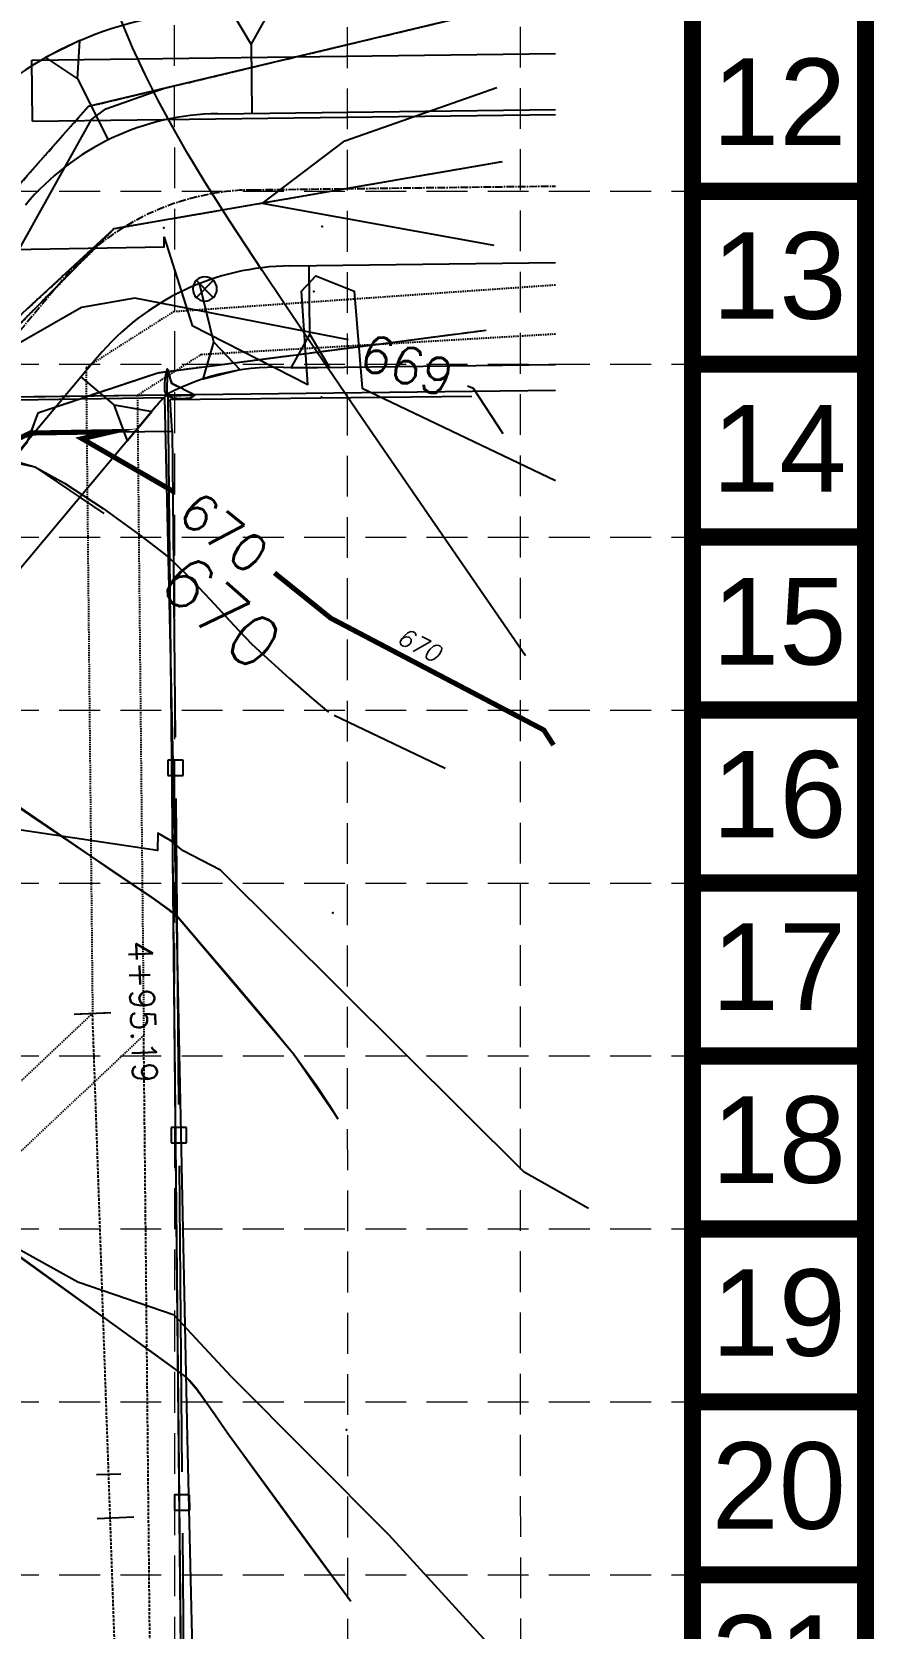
# Model space of a CAD drawing. Header units: inches. Extents: x 8056544 to 8057224, y 14638228 to 14639314.
# Drawn here: x 8057141 to 8057223.5, y 14638952.2 to 14639108.7 of the extents above; entities that cross this region are included whole.
import ezdxf
from ezdxf.enums import TextEntityAlignment as Align

# ---------------------------------------------------------------- set-up
doc = ezdxf.new("R2010")
doc.units = ezdxf.units.IN
doc.header["$MEASUREMENT"] = 0
for name, pattern in [('CENTER2', [1.125, 0.75, -0.125, 0.125, -0.125]), ('DASHED2', [0.375, 0.25, -0.125]), ('HIDDEN', [0.375, 0.25, -0.125]), ('HIDDEN2', [0.1875, 0.125, -0.0625]), ('PHANTOM2', [1.25, 0.625, -0.125, 0.125, -0.125, 0.125, -0.125])]:
    doc.linetypes.add(name, pattern=pattern)
for name, color, linetype in [('12INCH TANK DRAIN-TXT-DRAIN', 7, 'Continuous'), ('12INCH TANK DRAIN-TXT-DRAIN20', 7, 'Continuous'), ('BASE', 7, 'Continuous'), ('BOUNDARY', 4, 'PL2'), ('C-DRAIN_', 7, 'DASHED2'), ('EC', 35, 'Continuous'), ('EX-FENCE', 2, 'FENCELINE1'), ('EX-MISCTOPO', 2, 'Continuous'), ('EX-SLOPE-BTM-', 5, 'DASHED2'), ('EX-SLOPE-TOP-', 5, 'PHANTOM2'), ('EX-YARD-PIPE', 2, 'Continuous'), ('FN-NEW-FENCE', 7, 'FENCELINE1'), ('FN-TANK-DRAIN', 2, 'HIDDEN2'), ('GRID', 254, 'HIDDEN'), ('POINT', 7, 'Continuous'), ('SRF-FLT-', 5, 'Continuous'), ('WR-DRAIN-CHAN-CENTER', 2, 'CENTER2'), ('WR-DRAIN-CHANNEL', 7, 'Continuous')]:
    doc.layers.add(name, color=color, linetype=linetype)
doc.styles.add('20-120', font='ROMANS.shx', dxfattribs={"height": 2.4})
doc.styles.add('30-120', font='ROMANS.shx', dxfattribs={"height": 3.6})
doc.styles.add('A1FINE', font='simplex', dxfattribs={"oblique": 12})
doc.styles.add('ROMANF', font='ROMANF.SHX')
doc.styles.add('ROMANS', font='romans.shx', dxfattribs={"height": 3})
doc.styles.get("Standard").update_dxf_attribs({"font": 'ARIAL.TTF'})
doc.linetypes.add('BARBWIRE_1', pattern='A,1,-0.1,["X",Standard,S=0.075,R=0,X=-0.025,Y=-0.0375],-0.1', length=1.2)
doc.linetypes.add('FENCELINE1', pattern='A,0.25,-0.1,[133,ltypeshp.shx,S=0.1,R=0,X=-0.1,Y=0],-0.1,1', length=1.45)
doc.linetypes.add('PL2', pattern='A,0.625,-0.058095,["l",ROMANF,S=0.14,R=0,X=0,Y=-0.055],-0.161905,0.625,-0.125,0.125,-0.125,0.125,-0.125', length=2.095)

# ---------------------------------------------------------------- blocks, each defined once
blk = doc.blocks.new('EWV-36', base_point=(100, 100))
for p, q in [((35, 165), (165, 35)), ((165, 165), (35, 35))]:
    blk.add_line(p, q)
for start, end in [(0, 180), (180, 0)]:
    blk.add_arc((100, 100), 90, start, end)
blk = doc.blocks.new('sta_tic')
blk.add_line((0, -0.04165), (0, 0.04165))
blk = doc.blocks.new('lbl_tic')
blk.add_line((0, -0.04165), (0, 0.04165))

msp = doc.modelspace()

# ---------------------------------------------------------------- linework, layer by layer
for p, q in [((8057155.78, 14639037.28), (8057154.28, 14639037.27)), ((8057154.28, 14639037.27), (8057154.29, 14639035.77)), ((8057154.29, 14639035.77), (8057155.79, 14639035.78)), ((8057155.79, 14639035.78), (8057155.78, 14639037.28)), ((8057156.11, 14639001.29), (8057154.61, 14639001.27)), ((8057154.61, 14639001.27), (8057154.62, 14638999.77)), ((8057154.62, 14638999.77), (8057156.12, 14638999.79)), ((8057156.12, 14638999.79), (8057156.11, 14639001.29)), ((8057156.43, 14638965.29), (8057154.93, 14638965.27)), ((8057154.93, 14638965.27), (8057154.95, 14638963.77)), ((8057154.95, 14638963.77), (8057156.45, 14638963.79)), ((8057156.45, 14638963.79), (8057156.43, 14638965.29))]:
    msp.add_line(p, q)
at = {"layer": 'BASE', "const_width": 1.69}
for points in [[(8057222.67, 14638228.63), (8057222.67, 14639313.37), (8056544.7, 14639313.37), (8056544.7, 14638228.63)], [(8057205.72, 14638245.58), (8057205.72, 14639296.42), (8056561.65, 14639296.42), (8056561.65, 14638245.58)]]:
    msp.add_lwpolyline(points, close=True, dxfattribs=at)
for points in [[(8057222.67, 14639093.04), (8057205.72, 14639093.04)], [(8057222.67, 14639076.09), (8057205.72, 14639076.09)], [(8057222.67, 14639059.14), (8057205.72, 14639059.14)], [(8057222.67, 14639042.19), (8057205.72, 14639042.19)], [(8057222.67, 14639025.24), (8057205.72, 14639025.24)], [(8057222.67, 14639008.29), (8057205.72, 14639008.29)], [(8057222.67, 14638991.34), (8057205.72, 14638991.34)], [(8057222.67, 14638974.39), (8057205.72, 14638974.39)], [(8057222.67, 14638957.44), (8057205.72, 14638957.44)]]:
    msp.add_lwpolyline(points, dxfattribs=at)
at = {"layer": 'BOUNDARY', "color": 7, "linetype": 'Continuous'}
for p, q in [((8057154.3, 14639073.08), (8057192.28, 14639073.55)), ((8056626.99, 14639066.57), (8057154.3, 14639073.08)), ((8056626.99, 14639066.57), (8057154.3, 14639073.08)), ((8057154.3, 14639073.08), (8057159.29, 14638576.48)), ((8057154.3, 14639073.08), (8057159.29, 14638576.48))]:
    msp.add_line(p, q, dxfattribs=at)
at = {"layer": 'C-DRAIN_', "color": 5}
for points in [[(8056949.55, 14638766.24), (8057150.77, 14638827.72), (8057149.71, 14638932.63), (8057146.91, 14639012.46)], [(8056950.59, 14638761.33), (8057153.81, 14638823.42), (8057151.93, 14639010.32)]]:
    msp.add_lwpolyline(points, dxfattribs=at)
at = {"layer": 'EC', "ltscale": 50}
msp.add_lwpolyline([(8057189.36, 14639047.5), (8057180.46, 14639060.41), (8057173.35, 14639070.77), (8057167.79, 14639078.94), (8057163.53, 14639085.27), (8057160.34, 14639090.13), (8057157.96, 14639093.88), (8057156.15, 14639096.88), (8057154.67, 14639099.48), (8057153.32, 14639102), (8057152.04, 14639104.54), (8057150.83, 14639107.14), (8057149.68, 14639109.87)], dxfattribs=at)
at = {"layer": 'EC', "flags": 128}
for points, elevation in [([(8057172, 14639078.47), (8057151.07, 14639082.57), (8057145.82, 14639081.63), (8057132.17, 14639073.82), (8057146.8, 14639100.07), (8057148.2, 14639101.13), (8057153.86, 14639103.11)], 669), ([(8057186.28, 14639087.72), (8057163.53, 14639091.85), (8057171.63, 14639097.99), (8057186.55, 14639103.19)], 668), ([(8057187.15, 14639069.25), (8057184.26, 14639073.72), (8057183.67, 14639073.93)], 669), ([(8057195.52, 14638993.35), (8057189.22, 14638996.91), (8057159.44, 14639026.49), (8057155.8, 14639028.4), (8057154.56, 14639029.4), (8057153.3, 14639030.12), (8057153.27, 14639028.43), (8057135.26, 14639031.09)], 671), ([(8057197.98, 14638938.5), (8057195.58, 14638939.85), (8057176, 14638961.34), (8057160.5, 14638976.87), (8057154.91, 14638982.9), (8057145.47, 14638986.11), (8057105.92, 14639008.08), (8057099.26, 14638998.75), (8057094.35, 14638996.81)], 672)]:
    msp.add_lwpolyline(points, dxfattribs=dict(at, elevation=elevation))
at = {"layer": 'EC', "const_width": 0.5, "elevation": 670, "flags": 128}
for points in [[(8057154.86, 14639063.57), (8057154.71, 14639063.69), (8057145.88, 14639068.79), (8057148.84, 14639069.47), (8057140.82, 14639069.34), (8057139.22, 14639068.6), (8057138.85, 14639068.31), (8057138.5, 14639051.6), (8057120.74, 14639054.22), (8057111.76, 14639061.21), (8057121.09, 14639071.29), (8057121.02, 14639071.6), (8057122.51, 14639074.24), (8057117.64, 14639075.25), (8057107.66, 14639067.78), (8057101.48, 14639080), (8057093.19, 14639087.88), (8057083.26, 14639093.82)], [(8057192.09, 14639038.76), (8057191.15, 14639040.23), (8057170.27, 14639051.19), (8057164.75, 14639055.63)]]:
    msp.add_lwpolyline(points, dxfattribs=at)
at = {"layer": 'EC', "linetype": 'Continuous'}
for points in [[(8057069.87, 14639092.37), (8057059.91, 14639092.26), (8057067.25, 14639079.2), (8057067.71, 14639072.18), (8057079.43, 14639059.61), (8057081.48, 14639069.65), (8057095.29, 14639073.49), (8057097.46, 14639074.22), (8057098.04, 14639074.4), (8057099.78, 14639072.84), (8057101.22, 14639071.35), (8057103.32, 14639071.23), (8057109.4, 14639071.66), (8057122.07, 14639070.07), (8057141.24, 14639066.03), (8057148.03, 14639061.46)], [(8057104.75, 14639090.04), (8057082.2, 14639089.78), (8057085.85, 14639083.28), (8057091.66, 14639085.23), (8057099.77, 14639087.78), (8057105.18, 14639089.32), (8057108.95, 14639088.49), (8057139.02, 14639087.34), (8057153.92, 14639087.6), (8057153.93, 14639088.55), (8057156.67, 14639079.88), (8057168, 14639074.11), (8057167.38, 14639083.24), (8057168.81, 14639084.75), (8057172.57, 14639083.26), (8057173.33, 14639073.75), (8057192.28, 14639064.69)], [(8057112.66, 14639050.82), (8057152.69, 14639023.85), (8057154.41, 14639022.62), (8057154.69, 14639022.38), (8057155.13, 14639022.06), (8057166.63, 14639008.47), (8057171, 14639002.13)], [(8057170.6, 14639041.7), (8057181.49, 14639036.49)], [(8057172.24, 14638954.82), (8057160.29, 14638971.08), (8057157.41, 14638975.26), (8057156.07, 14638976.84), (8057124.35, 14638999.82)]]:
    msp.add_lwpolyline(points, dxfattribs=at)
msp.add_lwpolyline([(8057154.19, 14639073), (8057156.95, 14639073.04), (8057154.69, 14639074.2), (8057154.24, 14639075.62)], close=True, dxfattribs=at)
at = {"layer": 'EC'}
for points in [[(8057156.95, 14639073.04, 670), (8057156.49, 14639072.77, 670), (8057155.64, 14639072.69, 670), (8057154.76, 14639072.77, 670), (8057154.19, 14639073, 670), (8057154.19, 14639073, 670), (8057154.01, 14639073.49, 670), (8057154, 14639074.26, 670), (8057154.1, 14639075.05, 670), (8057154.24, 14639075.61, 670), (8057154.24, 14639075.61, 670), (8057154.33, 14639075.54, 670), (8057154.42, 14639075.08, 670), (8057154.54, 14639074.54, 670), (8057154.69, 14639074.19, 670), (8057154.69, 14639074.19, 670), (8057155.22, 14639073.93, 670), (8057155.43, 14639073.86, 670)], [(8057137.26, 14639067.18, 670), (8057141.24, 14639066.03, 670), (8057141.24, 14639066.03, 670), (8057144.17, 14639064.44, 670), (8057147.95, 14639061.94, 670), (8057151.65, 14639059.28, 670), (8057154.32, 14639057.22, 670), (8057154.32, 14639057.22, 670), (8057156.12, 14639055.49, 670), (8057158.45, 14639053.02, 670), (8057160.75, 14639050.51, 670), (8057162.49, 14639048.69, 670), (8057162.49, 14639048.69, 670), (8057164.06, 14639047.23, 670), (8057166.22, 14639045.28, 670), (8057168.4, 14639043.36, 670), (8057170.03, 14639041.97, 670)], [(8057171, 14639002.11, 671), (8057170.12, 14639003.49, 671), (8057168.88, 14639005.33, 671), (8057167.6, 14639007.14, 671), (8057166.62, 14639008.46, 671), (8057166.62, 14639008.46, 671), (8057164.22, 14639011.37, 671), (8057160.92, 14639015.28, 671), (8057157.59, 14639019.17, 671), (8057155.13, 14639022.04, 671), (8057155.13, 14639022.04, 671), (8057155.04, 14639022.12, 671), (8057154.91, 14639022.21, 671), (8057154.78, 14639022.3, 671), (8057154.68, 14639022.37, 671), (8057154.68, 14639022.37, 671), (8057154.62, 14639022.42, 671), (8057154.53, 14639022.49, 671), (8057154.45, 14639022.56, 671), (8057154.39, 14639022.62, 671), (8057154.39, 14639022.62, 671), (8057154.01, 14639022.89, 671), (8057153.51, 14639023.25, 671), (8057153, 14639023.62, 671), (8057152.62, 14639023.88, 671), (8057152.62, 14639023.88, 671), (8057148.94, 14639026.38, 671), (8057144.16, 14639029.67, 671), (8057138.63, 14639033.46, 671)], [(8057172.24, 14638954.81, 672), (8057169.69, 14638958.26, 672), (8057166.25, 14638962.94, 672), (8057162.82, 14638967.62, 672), (8057160.29, 14638971.08, 672), (8057160.29, 14638971.08, 672), (8057159.67, 14638971.96, 672), (8057158.85, 14638973.17, 672), (8057158.03, 14638974.37, 672), (8057157.41, 14638975.25, 672), (8057157.41, 14638975.25, 672), (8057157.15, 14638975.6, 672), (8057156.78, 14638976.07, 672), (8057156.39, 14638976.53, 672), (8057156.07, 14638976.83, 672), (8057156.07, 14638976.83, 672), (8057152.66, 14638979.33, 672), (8057148.12, 14638982.6, 672), (8057142.9, 14638986.34, 672), (8057137.47, 14638990.24, 672)]]:
    msp.add_polyline3d(points, dxfattribs=at)
at = {"layer": 'EX-FENCE', "color": 7, "linetype": 'BARBWIRE_1'}
for p, q in [((8057153.95, 14639072.8), (8057102.07, 14639071.93)), ((8057153.95, 14639072.8), (8057155.12, 14639022.69)), ((8057155.12, 14639022.69), (8057156.2, 14638970.87)), ((8057156.2, 14638970.87), (8057157.28, 14638923.61))]:
    msp.add_line(p, q, dxfattribs=at)
at = {"layer": 'EX-FENCE', "color": 7, "linetype": 'Continuous'}
for p, q in [((8057154.52, 14639072.62), (8057184.1, 14639072.96)), ((8057154.73, 14639069.53), (8057154.52, 14639072.62)), ((8057141.34, 14639069.37), (8057154.73, 14639069.53)), ((8057154.73, 14639069.53), (8057155.01, 14639039.53)), ((8057155.06, 14639033.53), (8057155.34, 14639003.53)), ((8057155.39, 14638997.53), (8057155.66, 14638967.53)), ((8057155.72, 14638961.53), (8057155.99, 14638931.53))]:
    msp.add_line(p, q, dxfattribs=at)
at = {"layer": 'EX-SLOPE-BTM-'}
for points in [[(8057187.05, 14639095.92), (8057149.01, 14639089.34), (8057127.98, 14639068.11)], [(8057149.01, 14639089.34), (8057128.88, 14639070.8), (8057108.64, 14639059.88)]]:
    msp.add_lwpolyline(points, dxfattribs=at)
at = {"layer": 'EX-SLOPE-TOP-'}
for points in [[(8057033.56, 14638986.66), (8057055.95, 14639031.6), (8057095.53, 14639053.21), (8057120.24, 14639071.68), (8057146.53, 14639101.36), (8057186.02, 14639110.77)], [(8057185.5, 14639079.4), (8057153.3, 14639075.22), (8057141.55, 14639071.29), (8057140.44, 14639068.34), (8057106.15, 14639026.24), (8057070.5, 14638971.73)]]:
    msp.add_lwpolyline(points, dxfattribs=at)
at = {"layer": 'EX-YARD-PIPE', "color": 7}
for p, q in [((8057140.97, 14639105.9), (8057192.28, 14639106.53)), ((8057141.04, 14639099.9), (8057140.97, 14639105.9)), ((8057141.04, 14639099.92), (8057192.28, 14639100.55))]:
    msp.add_line(p, q, dxfattribs=at)
at = {"layer": 'FN-NEW-FENCE', "ltscale": 0.5}
msp.add_lwpolyline([(8057114.9, 14639072.6), (8057154.3, 14639073.08), (8057158.79, 14638626.48), (8056878.79, 14638624.54), (8056878.92, 14638614.21)], dxfattribs=at)
at = {"layer": 'FN-TANK-DRAIN', "color": 5}
for p, q in [((8057154.89, 14639081.26), (8057192.28, 14639083.87)), ((8057157.58, 14639077.05), (8057192.28, 14639079.06))]:
    msp.add_line(p, q, dxfattribs=at)
for points in [[(8057154.89, 14639081.26), (8057146.27, 14639075.76), (8057146.91, 14639012.46), (8057074.96, 14638944.51)], [(8057157.58, 14639077.05), (8057151.3, 14639073.04), (8057151.93, 14639010.32), (8057078.39, 14638940.88)]]:
    msp.add_lwpolyline(points, dxfattribs=at)
at = {"layer": 'GRID', "color": 252, "linetype": 'HIDDEN', "lineweight": 0, "ltscale": 16}
for p, q in [((8057155, 14638313.33), (8057154.95, 14639296.8)), ((8057171.98, 14638313.11), (8057171.89, 14639296.8)), ((8057188.94, 14638313.15), (8057188.84, 14639296.8)), ((8056561.65, 14639093.04), (8057205.72, 14639093.04)), ((8056561.65, 14639076.09), (8057205.72, 14639076.09)), ((8056561.65, 14639059.14), (8057205.72, 14639059.14)), ((8056561.65, 14639042.19), (8057205.72, 14639042.19)), ((8056561.65, 14639025.24), (8057205.72, 14639025.24)), ((8056561.65, 14639008.29), (8057205.72, 14639008.29)), ((8056561.65, 14638991.34), (8057205.72, 14638991.34)), ((8056561.65, 14638974.39), (8057205.72, 14638974.39)), ((8056561.65, 14638957.44), (8057205.72, 14638957.44))]:
    msp.add_line(p, q, dxfattribs=at)
at = {"layer": 'POINT'}
for p in [(8057153.91, 14639089.44, 668.93), (8057169.43, 14639089.57, 668.75), (8057157.92, 14639083.46, 668.37), (8057168.61, 14639083.21, 669.08), (8057153.95, 14639072.81, 669.55), (8057154.3, 14639073.08, 670.2), (8057169.34, 14639072.86, 669.08), (8057155.12, 14639022.69, 670.99), (8057170.47, 14639022.32, 670.58), (8057171.8, 14638971.66, 671.63), (8057156.2, 14638970.87, 672.13)]:
    msp.add_point(p, dxfattribs=at)
at = {"layer": 'SRF-FLT-'}
for points in [[(8057033.56, 14638986.66, 0), (8057055.95, 14639031.6, 0), (8057095.53, 14639053.21, 0), (8057120.24, 14639071.68, 0), (8057146.53, 14639101.36, 0), (8057186.02, 14639110.77, 0)], [(8057033.56, 14638986.66, 0), (8057055.95, 14639031.6, 0), (8057095.53, 14639053.21, 0), (8057120.24, 14639071.68, 0), (8057146.53, 14639101.36, 0), (8057186.02, 14639110.77, 0)], [(8057187.05, 14639095.92, 0), (8057149.01, 14639089.34, 0), (8057127.98, 14639068.11, 0)], [(8057187.05, 14639095.92, 0), (8057149.01, 14639089.34, 0), (8057127.98, 14639068.11, 0)], [(8057149.01, 14639089.34, 0), (8057128.88, 14639070.8, 0), (8057108.64, 14639059.88, 0)], [(8057185.5, 14639079.4, 0), (8057153.3, 14639075.22, 0), (8057141.55, 14639071.29, 0), (8057140.44, 14639068.34, 0), (8057106.15, 14639026.24, 0), (8057070.5, 14638971.73, 0)], [(8057185.5, 14639079.4, 0), (8057153.3, 14639075.22, 0), (8057141.55, 14639071.29, 0), (8057140.44, 14639068.34, 0), (8057106.15, 14639026.24, 0), (8057070.5, 14638971.73, 0)]]:
    msp.add_polyline3d(points, dxfattribs=at)
at = {"layer": 'WR-DRAIN-CHAN-CENTER', "color": 5}
for p, q in [((8057162.73, 14639093.18), (8057192.28, 14639093.55)), ((8057143.87, 14639084.23), (8057113.16, 14639047.56))]:
    msp.add_line(p, q, dxfattribs=at)
msp.add_arc((8057163.03, 14639068.19), 25, 90.7068, 140.0616, dxfattribs=at)
at = {"layer": 'WR-DRAIN-CHANNEL'}
for p, q in [((8057162.46, 14639107.43), (8057162.54, 14639100.68)), ((8057145.43, 14639104.06), (8057148.43, 14639098.06)), ((8057159.19, 14639100.64), (8057192.28, 14639101.05, 26.61)), ((8057166.26, 14639085.73), (8057192.28, 14639086.05, 21.11)), ((8057168.22, 14639079), (8057168.14, 14639085.75)), ((8057158.79, 14639078.23), (8057157.38, 14639083.98)), ((8057147.4, 14639076.78), (8057120.25, 14639044.35)), ((8057149.04, 14639072.11), (8057145.78, 14639074.84)), ((8057166.39, 14639075.73), (8057192.28, 14639076.05)), ((8057153.15, 14639071.96), (8057126, 14639039.54))]:
    msp.add_line(p, q, dxfattribs=at)
for points in [[(8057164.29, 14639110.7), (8057160.54, 14639110.66), (8057162.46, 14639107.43)], [(8057145.65, 14639107.8), (8057142.3, 14639106.13), (8057145.43, 14639104.06)], [(8057161.38, 14639075.52), (8057157.74, 14639074.63), (8057158.79, 14639078.23)], [(8057170.14, 14639075.77), (8057166.39, 14639075.73), (8057168.22, 14639079)], [(8057152.74, 14639071.46), (8057150.33, 14639068.59), (8057149.04, 14639072.11)]]:
    msp.add_lwpolyline(points, close=True, dxfattribs=at)
for centre, radius, start, end in [((8057159.5, 14639075.64), 35, 90.7068, 140.0616), ((8057159.5, 14639075.64), 25, 90.7068, 140.0616), ((8057166.57, 14639060.73), 25, 90.7068, 140.0616), ((8057164.88, 14639052.98), 22.8, 86.2157, 117.8449), ((8057166.57, 14639060.73), 17.5, 134.8418, 140.0616)]:
    msp.add_arc(centre, radius, start, end, dxfattribs=at)

# ---------------------------------------------------------------- block references
at = {"layer": '12INCH TANK DRAIN-TXT-DRAIN', "ltscale": 50, "xscale": 43.21728691453533, "yscale": 43.21728691458702, "zscale": 43.21728691476591, "rotation": 272.6135420864119}
for name, p in [('lbl_tic', (8057146.91, 14639012.46)), ('sta_tic', (8057149.16, 14638963.04))]:
    msp.add_blockref(name, p, dxfattribs=at)
at = {"layer": '12INCH TANK DRAIN-TXT-DRAIN20', "ltscale": 50, "xscale": 28.81152461023278, "yscale": 28.81152461003512, "zscale": 28.81152460984394, "rotation": 272.0112325499911}
for name, p in [('lbl_tic', (8057146.91, 14639012.46)), ('sta_tic', (8057148.49, 14638967.3))]:
    msp.add_blockref(name, p, dxfattribs=at)
at = {"layer": 'EX-MISCTOPO', "xscale": 0.01315800007432699, "yscale": 0.01315800007432699, "zscale": 0.013158}
msp.add_blockref('EWV-36', (8057157.92, 14639083.46), dxfattribs=at)

# ---------------------------------------------------------------- texts
at = {"layer": '12INCH TANK DRAIN-TXT-DRAIN20', "ltscale": 50, "style": '20-120'}
msp.add_text('4+95.19', height=2.4, rotation=272.0112, dxfattribs=at).set_placement((8057149.91, 14639012.56), align=Align.BOTTOM_CENTER)
at = {"layer": 'BASE'}
for s, p in [('12', (8057214.21, 14639101.81)), ('13', (8057214.23, 14639084.78)), ('14', (8057214.23, 14639067.84)), ('15', (8057214.23, 14639050.89)), ('16', (8057214.23, 14639033.94)), ('17', (8057214.17, 14639017.04)), ('18', (8057214.17, 14639000.09)), ('19', (8057214.17, 14638983.14)), ('20', (8057214.17, 14638966.19)), ('21', (8057214.17, 14638949.24))]:
    msp.add_text(s, height=8.475, dxfattribs=at).set_placement(p, align=Align.MIDDLE_CENTER)
at = {"layer": 'EC', "style": 'ROMANS'}
msp.add_text('670', height=5, rotation=318.8052, dxfattribs=at).set_placement((8057159.51, 14639051.81, 670), align=Align.MIDDLE_CENTER)
at = {"layer": 'EC', "linetype": 'Continuous', "style": 'A1FINE', "oblique": 12}
msp.add_text('670', height=1.7, rotation=332.2948, dxfattribs=at).set_placement((8057178.53, 14639047.83, 670), align=Align.CENTER)
at = {"layer": 'EC', "ltscale": 50, "char_height": 3.6, "attachment_point": 5, "style": '30-120'}
for s, insert, rotation in [('{669}', (8057177.75, 14639075.98, 669), 340.9068), ('{670}', (8057159.8, 14639059.6, 670), 321.2325)]:
    msp.add_mtext(s, dxfattribs=dict(at, insert=insert, rotation=rotation))

doc.saveas('drawing.dxf')
